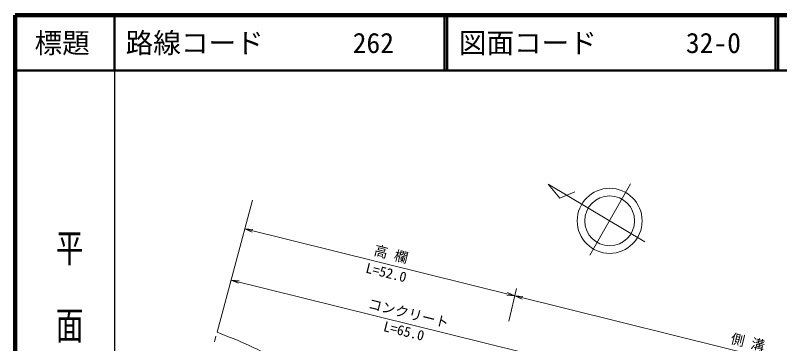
# Model space of a CAD drawing. Units: millimetres, scale not verified. Extents: x 40000 to 680000, y 20000 to 380000.
# Drawn here: x 40000 to 178519, y 320558 to 380000 of the extents above; entities that cross this region are included whole.
import ezdxf
from ezdxf.enums import TextEntityAlignment as Align

# ---------------------------------------------------------------- set-up
doc = ezdxf.new("R2010")
doc.units = ezdxf.units.MM
doc.header["$LTSCALE"] = 1000
for name, color, linetype, lineweight in [('M-BGD', 7, 'Continuous', 13), ('M-BMK-SRVR', 3, 'Continuous', 13), ('M-TTL', 2, 'Continuous', 140), ('M-TTL-BAND', 7, 'Continuous', 25), ('M-TTL-LINE', 7, 'Continuous', 50), ('M-TTL-TXT', 7, 'Continuous', 13)]:
    doc.layers.add(name, color=color, linetype=linetype, lineweight=lineweight)
doc.styles.add('@ＭＳ ゴシック', font='')
doc.styles.add('ＭＳ ゴシック', font='')
doc.styles.get('@ＭＳ ゴシック').set_extended_font_data('@MS Gothic')
doc.styles.get('ＭＳ ゴシック').set_extended_font_data('MS Gothic')

# ---------------------------------------------------------------- blocks, each defined once
blk = doc.blocks.new('open_arrow')
at = {"color": 0, "linetype": 'Continuous', "lineweight": -2}
blk.add_lwpolyline([(7.5, 1.25), (0, 0), (7.5, -1.25)], dxfattribs=at)

msp = doc.modelspace()

# ---------------------------------------------------------------- linework, layer by layer
at = {"layer": 'M-BGD'}
msp.add_open_spline([(76554, 322635), (80505, 321099), (84456, 319563), (87826, 317180), (90629, 315198), (93031, 312629), (95580, 310225), (97902, 308036), (100346, 305984), (103054, 304384), (105439, 302975), (108029, 301916), (110592, 300775), (113304, 299568), (115987, 298268), (118895, 297726), (120752, 297380), (122701, 297343), (124543, 297669), (127199, 298138), (129632, 299361), (132137, 300614), (134130, 301611), (136168, 302627), (138268, 302719), (140433, 302814), (142665, 301927), (144686, 300851), (146733, 299761), (148564, 298478), (150272, 297028), (153236, 294513), (155833, 291493), (158866, 289029), (162137, 286371), (165916, 284360), (169757, 282569), (172614, 281236), (175506, 280026), (178398, 278815)], degree=3, knots=[0, 0, 0, 0, 1, 1, 1, 2, 2, 2, 3, 3, 3, 4, 4, 4, 5, 5, 5, 6, 6, 6, 7, 7, 7, 8, 8, 8, 9, 9, 9, 10, 10, 10, 11, 11, 11, 12, 12, 12, 13, 13, 13, 13], dxfattribs=at)
at = {"layer": 'M-BMK-SRVR'}
for p, q in [((154065, 338980), (136534, 349417)), ((136534, 349417), (138671, 346912)), ((144103, 336586), (151482, 349465)), ((138671, 346912), (141400, 348058)), ((82981, 346565), (76554, 322634)), ((76367, 321938), (76093, 320919))]:
    msp.add_line(p, q, dxfattribs=at)
for radius in [5885, 4520]:
    msp.add_circle((147707, 342796), radius, dxfattribs=at)
at = {"layer": 'M-TTL'}
for p, q in [((40000, 380000), (40000, 20000)), ((680000, 380000), (40000, 380000))]:
    msp.add_line(p, q, dxfattribs=at)
at = {"layer": 'M-TTL-BAND'}
msp.add_line((58000, 370000), (58000, 20000), dxfattribs=at)
at = {"layer": 'M-TTL-LINE'}
for p, q in [((58000, 380000), (58000, 370000)), ((117750, 380000), (117750, 370000)), ((118250, 380000), (118250, 370000)), ((177750, 380000), (177750, 370000)), ((178250, 380000), (178250, 370000)), ((40000, 370000), (680000, 370000))]:
    msp.add_line(p, q, dxfattribs=at)
at = {"layer": 'M-TTL-TXT'}
for p, q in [((81582, 341354), (130526, 329227)), ((140973, 316790), (79090, 332076)), ((129459, 324620), (130829, 330537)), ((130526, 329227), (210344, 309450))]:
    msp.add_line(p, q, dxfattribs=at)

# ---------------------------------------------------------------- block references
at = {"layer": 'M-TTL-TXT', "xscale": 193, "yscale": 193}
for p, rotation in [((81582, 341354), 346.1), ((79090, 332076), 346.1), ((130526, 329227), 166.1), ((130526, 329227), 346.1)]:
    msp.add_blockref('open_arrow', p, dxfattribs=dict(at, rotation=rotation))

# ---------------------------------------------------------------- texts
at = {"layer": 'M-TTL-BAND', "style": '@ＭＳ ゴシック', "width": 1.4}
msp.add_text('平  面  図', height=3666, rotation=270, dxfattribs=at).set_placement((49777, 306475), align=Align.MIDDLE_RIGHT)
at = {"layer": 'M-TTL-TXT', "style": 'ＭＳ ゴシック'}
msp.add_text('標題', height=3666, dxfattribs=at).set_placement((48500, 375000), align=Align.MIDDLE_CENTER)
for s, p in [('路線コード', (60000, 375000)), ('262', (101142, 375000)), ('図面コード', (120380, 375000)), ('32-0', (161521, 375000))]:
    msp.add_text(s, height=3666, dxfattribs=at).set_placement(p, align=Align.MIDDLE_LEFT)
for s, rotation, p in [('高 欄', 345.919, (104717, 336116)), ('L=52.0', 346.087, (103239, 332913)), ('コンクリート', 346.09, (103640, 326455)), ('L=65.0', 346.125, (106451, 322329)), ('側 溝', 346.249, (169370, 320156))]:
    msp.add_text(s, height=1833, rotation=rotation, dxfattribs=at).set_placement(p, align=Align.BOTTOM_LEFT)

doc.saveas('drawing.dxf')
